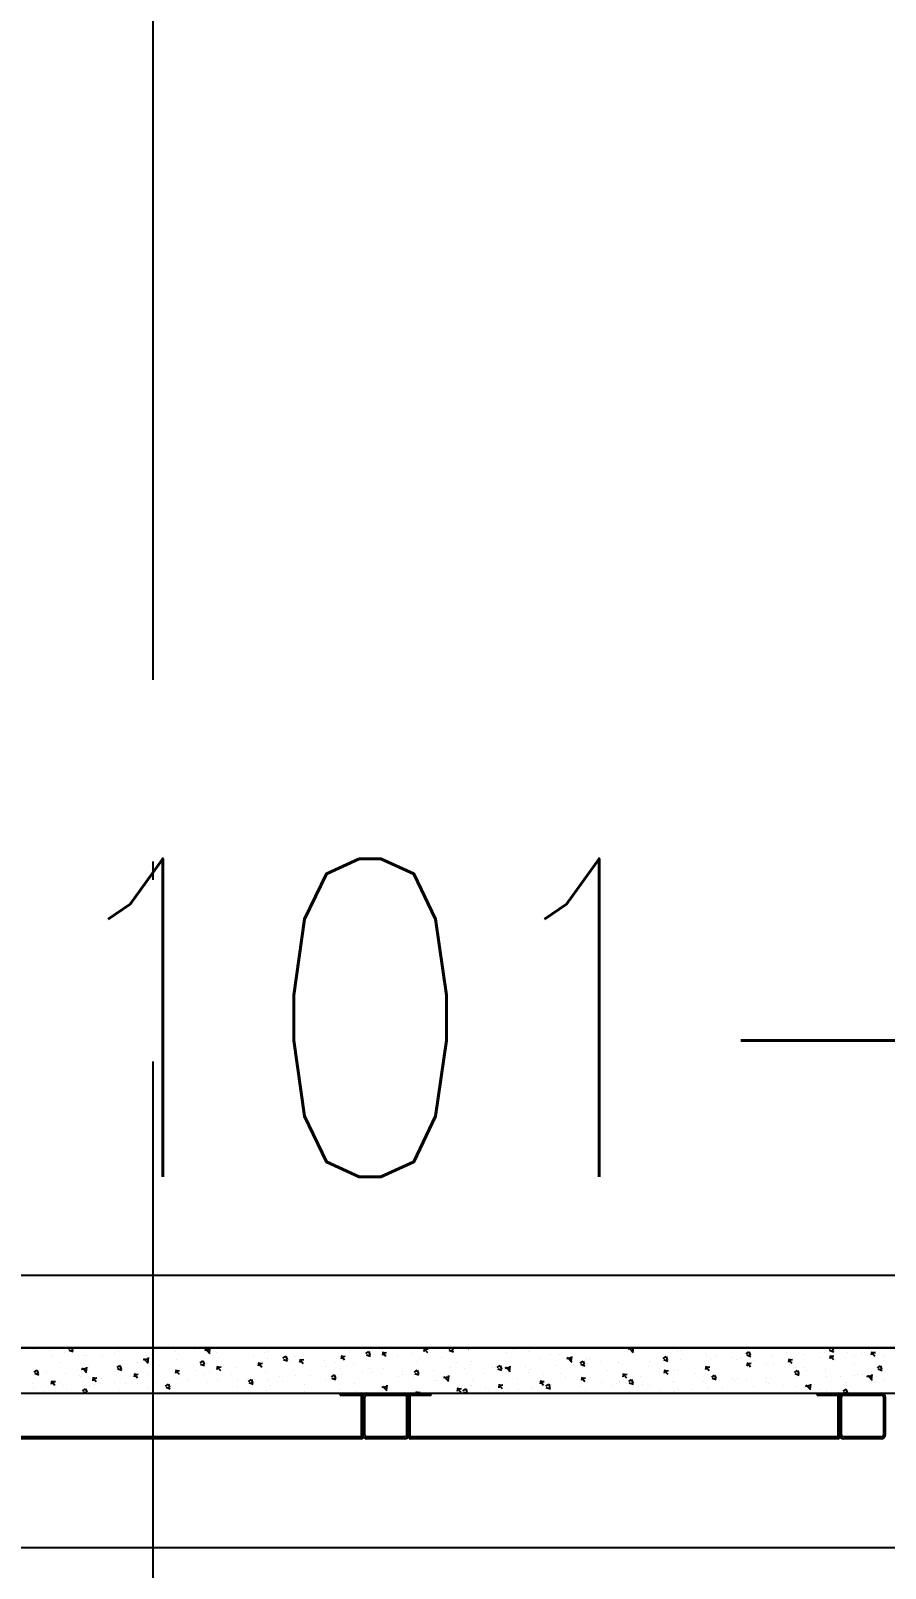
# Model space of a CAD drawing. Extents: x 758840 to 1108724, y -102573 to 143521.
# Drawn here: x 856399 to 857339, y 64560 to 66251 of the extents above; entities that cross this region are included whole.
import ezdxf
from ezdxf.enums import TextEntityAlignment as Align

# ---------------------------------------------------------------- set-up
doc = ezdxf.new("R2010")
doc.units = 0
doc.header["$LTSCALE"] = 1000
doc.header["$MEASUREMENT"] = 0
doc.linetypes.add('DOTE', pattern=[2.42, 2, -0.2, 0.02, -0.2])
for name, color, linetype in [('01-房间正式编号', 1, 'Continuous'), ('02电气-设备', 255, 'Continuous'), ('02电气-设备基础', 252, 'Continuous'), ('DOTE', 8, 'DOTE')]:
    doc.layers.add(name, color=color, linetype=linetype)
doc.styles.add('平面图B$0$HZ', font='romans.shx', dxfattribs={"width": 0.8, "bigfont": 'gbcbig.shx'})

# ---------------------------------------------------------------- blocks, each defined once
blk = doc.blocks.new('BD4-PAL0101-HVPM02')
at = {"layer": '02电气-设备'}
for p, q in [((8381447.4, -4149494.4), (8394807.4, -4149494.4)), ((8391203.4, -4149494.4), (8386007.4, -4149494.4)), ((8387693.8, -4149496.7), (8387693.8, -4149496.7)), ((8387711.4, -4149497.7), (8387711.4, -4149497.7)), ((8387714.3, -4149503.8), (8387714.3, -4149503.8)), ((8387727.3, -4149499.8), (8387727.3, -4149499.8)), ((8387727.7, -4149495.3), (8387727.7, -4149495.3)), ((8387731.9, -4149495.5), (8387733.6, -4149494.4)), ((8387732.1, -4149497.7), (8387732.1, -4149497.7)), ((8387732.5, -4149496.8), (8387736.9, -4149498.5)), ((8387735.3, -4149494.4), (8387736.3, -4149497.3)), ((8387748.2, -4149502.4), (8387748.2, -4149502.4)), ((8387751.4, -4149503), (8387751.4, -4149503)), ((8387769.1, -4149504.1), (8387769.1, -4149504.1)), ((8387782.1, -4149500.9), (8387782.1, -4149500.9)), ((8387786.3, -4149498.5), (8387786.3, -4149498.5)), ((8387816, -4149499.5), (8387816, -4149499.5)), ((8387819.3, -4149505.1), (8387818.6, -4149511.1)), ((8387818.9, -4149503), (8387818.9, -4149503)), ((8387849.9, -4149498.1), (8387849.9, -4149498.1)), ((8387870.7, -4149495.9), (8387870.7, -4149495.9)), ((8387881.7, -4149496.8), (8387887.3, -4149495.9)), ((8387882.3, -4149495.5), (8387887.2, -4149500.7)), ((8387883.8, -4149496.6), (8387883.8, -4149496.6)), ((8387887.1, -4149494.5), (8387886.4, -4149500.6)), ((8387894.8, -4149499), (8387894.8, -4149499)), ((8387915.8, -4149495.2), (8387915.8, -4149495.2)), ((8387917.7, -4149495.2), (8387917.7, -4149495.2)), ((8387934.9, -4149504.3), (8387934.9, -4149504.3)), ((8387947.9, -4149499.2), (8387947.9, -4149499.2)), ((8387951.7, -4149498), (8387951.7, -4149498)), ((8387967.7, -4149505.8), (8387970.9, -4149503.7)), ((8387970.9, -4149503.7), (8387972.2, -4149507.6)), ((8387980.9, -4149504), (8387980.9, -4149504)), ((8387988.7, -4149504.3), (8387988.7, -4149504.3)), ((8388032.4, -4149502.7), (8388031.7, -4149506.7)), ((8388032.5, -4149503.8), (8388036.3, -4149503.4)), ((8388032.5, -4149503.8), (8388035.5, -4149507.5)), ((8388038.2, -4149495.1), (8388038.2, -4149495.1)), ((8388041, -4149496.8), (8388041, -4149496.8)), ((8388059, -4149500.8), (8388062.2, -4149498.6)), ((8388059.6, -4149502), (8388064, -4149503.7)), ((8388062.2, -4149498.6), (8388063.4, -4149502.5)), ((8388078, -4149498.7), (8388077.2, -4149502.7)), ((8388077.8, -4149496.2), (8388077.8, -4149496.2)), ((8388078, -4149499.8), (8388081.8, -4149499.4)), ((8388078, -4149499.9), (8388081.1, -4149503.5)), ((8388078, -4149503.1), (8388078, -4149503.1)), ((8388078.3, -4149500.3), (8388078.3, -4149500.3)), ((8388094.2, -4149502.4), (8388094.2, -4149502.4)), ((8388110.4, -4149500.6), (8388110.4, -4149500.6)), ((8388123.5, -4149494.7), (8388122.8, -4149498.7)), ((8388123.6, -4149495.8), (8388127.4, -4149495.4)), ((8388123.6, -4149495.9), (8388126.6, -4149499.5)), ((8388142.5, -4149504.7), (8388142.5, -4149504.7)), ((8388150.3, -4149495.7), (8388152.2, -4149494.4)), ((8388150.8, -4149497), (8388155.3, -4149498.7)), ((8388153.7, -4149494.4), (8388154.7, -4149497.4)), ((8388168.4, -4149494.4), (8388168.3, -4149494.7)), ((8388171.2, -4149494.4), (8388172.2, -4149495.5)), ((8388213.3, -4149500), (8388213.3, -4149500)), ((8388221.7, -4149496.4), (8388221.7, -4149496.4)), ((8388237.6, -4149498.5), (8388237.6, -4149498.5)), ((8388239.3, -4149496.8), (8388239.3, -4149496.8)), ((8388261.6, -4149501.6), (8388261.6, -4149501.6)), ((8388272.3, -4149501.6), (8388272.3, -4149501.6)), ((8388279.9, -4149506.1), (8388285.5, -4149505.2)), ((8388280.5, -4149504.8), (8388285.4, -4149510)), ((8388285.3, -4149503.8), (8388284.6, -4149509.9)), ((8388347.6, -4149495.6), (8388353.3, -4149494.7)), ((8388348.3, -4149494.4), (8388353.2, -4149499.5)), ((8388353, -4149494.4), (8388352.4, -4149499.4)), ((8388381, -4149494.5), (8388381, -4149494.5)), ((8388386.1, -4149506), (8388389.3, -4149503.9)), ((8388389.3, -4149503.9), (8388390.6, -4149507.7)), ((8388401.8, -4149498.2), (8388401.8, -4149498.2)), ((8388405, -4149497.7), (8388405, -4149497.7)), ((8388432.9, -4149500.2), (8388432.9, -4149500.2)), ((8388433.9, -4149502.3), (8388433.9, -4149502.3)), ((8388445.1, -4149502.9), (8388445.1, -4149502.9)), ((8388461, -4149505), (8388461, -4149505)), ((8388472.4, -4149504.8), (8388472.4, -4149504.8)), ((8388477.4, -4149500.9), (8388480.5, -4149498.8)), ((8388478, -4149502.2), (8388482.4, -4149503.9)), ((8388480.5, -4149498.8), (8388481.8, -4149502.6)), ((8388506.3, -4149503.3), (8388506.3, -4149503.3)), ((8388522.2, -4149499), (8388522.2, -4149499)), ((8388530.8, -4149494.5), (8388530.8, -4149494.5)), ((8388540.2, -4149501.9), (8388540.2, -4149501.9)), ((8388559.2, -4149505.3), (8388559.2, -4149505.3)), ((8388563.8, -4149499.2), (8388563.8, -4149499.2)), ((8388568.6, -4149495.8), (8388570.8, -4149494.4)), ((8388569.2, -4149497.1), (8388573.7, -4149498.8)), ((8388570.2, -4149502.7), (8388569.4, -4149506.6)), ((8388570.2, -4149503.7), (8388574, -4149503.4)), ((8388570.2, -4149503.8), (8388573.3, -4149507.4)), ((8388572, -4149494.4), (8388573.1, -4149497.5)), ((8388574.1, -4149500.5), (8388574.1, -4149500.5)), ((8388588.5, -4149499), (8388588.5, -4149499)), ((8388596.4, -4149503.7), (8388596.4, -4149503.7)), ((8388604.4, -4149501.1), (8388604.4, -4149501.1)), ((8388608, -4149499), (8388608, -4149499)), ((8388615.7, -4149498.7), (8388615, -4149502.6)), ((8388615.8, -4149499.7), (8388619.6, -4149499.4)), ((8388615.8, -4149499.8), (8388618.8, -4149503.4)), ((8388628.5, -4149504.2), (8388628.5, -4149504.2)), ((8387694, -4149521.1), (8387697.1, -4149519)), ((8387697.1, -4149519), (8387698.4, -4149522.8)), ((8387707.9, -4149520), (8387707.9, -4149520)), ((8387722.1, -4149510.9), (8387722.1, -4149510.9)), ((8387746.1, -4149517.8), (8387751.8, -4149516.9)), ((8387746.7, -4149516.5), (8387751.7, -4149521.7)), ((8387751.6, -4149515.6), (8387750.9, -4149521.6)), ((8387754.1, -4149514.9), (8387754.1, -4149514.9)), ((8387785.2, -4149516), (8387788.4, -4149513.9)), ((8387785.8, -4149517.3), (8387790.3, -4149519)), ((8387787.1, -4149519.7), (8387787.1, -4149519.7)), ((8387788.4, -4149513.9), (8387789.7, -4149517.7)), ((8387791.5, -4149508.3), (8387791.5, -4149508.3)), ((8387806.2, -4149510.5), (8387806.2, -4149510.5)), ((8387807.4, -4149510.4), (8387807.4, -4149510.4)), ((8387813.9, -4149507.3), (8387819.6, -4149506.4)), ((8387814.5, -4149506), (8387819.5, -4149511.2)), ((8387831.4, -4149513.5), (8387831.4, -4149513.5)), ((8387843.2, -4149516.8), (8387843.2, -4149516.8)), ((8387850.2, -4149518.6), (8387849.5, -4149522.6)), ((8387850.3, -4149519.7), (8387854.1, -4149519.4)), ((8387850.3, -4149519.8), (8387853.4, -4149523.4)), ((8387851, -4149507.1), (8387851, -4149507.1)), ((8387871.5, -4149518.8), (8387871.5, -4149518.8)), ((8387876.5, -4149510.9), (8387879.6, -4149508.8)), ((8387877.1, -4149512.2), (8387881.5, -4149513.9)), ((8387879.6, -4149508.8), (8387880.9, -4149512.6)), ((8387884, -4149511.8), (8387884, -4149511.8)), ((8387887.4, -4149520.9), (8387887.4, -4149520.9)), ((8387895.8, -4149514.7), (8387895, -4149518.6)), ((8387895.8, -4149515.7), (8387899.6, -4149515.4)), ((8387895.8, -4149515.8), (8387898.9, -4149519.4)), ((8387916.6, -4149516.3), (8387916.6, -4149516.3)), ((8387941.3, -4149510.7), (8387940.6, -4149514.7)), ((8387941.4, -4149511.7), (8387945.2, -4149511.4)), ((8387941.4, -4149511.8), (8387944.5, -4149515.5)), ((8387948.7, -4149520.4), (8387948.7, -4149520.4)), ((8387950.8, -4149506.4), (8387950.8, -4149506.4)), ((8387968.3, -4149507.1), (8387972.8, -4149508.8)), ((8387974.8, -4149509.6), (8387974.8, -4149509.6)), ((8387986.9, -4149506.7), (8387986.1, -4149510.7)), ((8387986.9, -4149507.7), (8387990.7, -4149507.4)), ((8387986.9, -4149507.8), (8387990, -4149511.5)), ((8388013.5, -4149508.5), (8388013.5, -4149508.5)), ((8388014.9, -4149514.8), (8388014.9, -4149514.8)), ((8388025.7, -4149510.7), (8388025.7, -4149510.7)), ((8388030.8, -4149516.9), (8388030.8, -4149516.9)), ((8388045.6, -4149512.5), (8388045.6, -4149512.5)), ((8388054.9, -4149520.1), (8388054.9, -4149520.1)), ((8388062.8, -4149517.1), (8388062.8, -4149517.1)), ((8388065.6, -4149521.9), (8388065.6, -4149521.9)), ((8388078.5, -4149517.3), (8388078.5, -4149517.3)), ((8388099.5, -4149520.5), (8388099.5, -4149520.5)), ((8388111.2, -4149521.8), (8388111.2, -4149521.8)), ((8388112.4, -4149521.2), (8388115.5, -4149519.1)), ((8388115, -4149509.5), (8388115, -4149509.5)), ((8388115.5, -4149519.1), (8388116.8, -4149523)), ((8388118.2, -4149505.6), (8388118.2, -4149505.6)), ((8388133.4, -4149519.1), (8388133.4, -4149519.1)), ((8388152.1, -4149515.8), (8388152.1, -4149515.8)), ((8388158.3, -4149510.9), (8388158.3, -4149510.9)), ((8388167.3, -4149517.6), (8388167.3, -4149517.6)), ((8388174.2, -4149513), (8388174.2, -4149513)), ((8388175.4, -4149509.5), (8388175.4, -4149509.5)), ((8388189.1, -4149522.2), (8388189.1, -4149522.2)), ((8388198.3, -4149516.1), (8388198.3, -4149516.1)), ((8388201.2, -4149516.2), (8388201.2, -4149516.2)), ((8388203.6, -4149516.2), (8388206.8, -4149514)), ((8388204.2, -4149517.4), (8388208.6, -4149519.1)), ((8388206.8, -4149514), (8388208.1, -4149517.9)), ((8388208, -4149513.9), (8388208, -4149513.9)), ((8388212.1, -4149516.6), (8388217.8, -4149515.7)), ((8388212.7, -4149515.3), (8388217.7, -4149520.5)), ((8388217.5, -4149514.4), (8388216.8, -4149520.4)), ((8388235.1, -4149514.8), (8388235.1, -4149514.8)), ((8388238.4, -4149521.4), (8388238.4, -4149521.4)), ((8388240.1, -4149518), (8388240.1, -4149518)), ((8388250.4, -4149506.3), (8388250.4, -4149506.3)), ((8388269, -4149513.3), (8388269, -4149513.3)), ((8388287.4, -4149512.7), (8388287.4, -4149512.7)), ((8388294.9, -4149511.1), (8388298, -4149508.9)), ((8388295.5, -4149512.3), (8388299.9, -4149514.1)), ((8388298, -4149508.9), (8388299.3, -4149512.8)), ((8388301.7, -4149506.9), (8388301.7, -4149506.9)), ((8388302.9, -4149511.9), (8388302.9, -4149511.9)), ((8388304.9, -4149506.1), (8388304.9, -4149506.1)), ((8388317.6, -4149509), (8388317.6, -4149509)), ((8388324.4, -4149519), (8388324.4, -4149519)), ((8388336.8, -4149510.5), (8388336.8, -4149510.5)), ((8388337, -4149510.1), (8388337, -4149510.1)), ((8388341.7, -4149512.2), (8388341.7, -4149512.2)), ((8388370, -4149514.9), (8388370, -4149514.9)), ((8388370.7, -4149509), (8388370.7, -4149509)), ((8388381.8, -4149517.5), (8388381.8, -4149517.5)), ((8388386.7, -4149507.3), (8388391.2, -4149509)), ((8388388, -4149518.6), (8388387.2, -4149522.6)), ((8388388, -4149519.6), (8388391.8, -4149519.3)), ((8388388, -4149519.7), (8388391.1, -4149523.4)), ((8388397.7, -4149519.5), (8388397.7, -4149519.5)), ((8388402.6, -4149519.4), (8388402.6, -4149519.4)), ((8388404.6, -4149507.6), (8388404.6, -4149507.6)), ((8388433.5, -4149514.6), (8388432.8, -4149518.6)), ((8388433.6, -4149515.7), (8388437.4, -4149515.3)), ((8388433.6, -4149515.7), (8388436.7, -4149519.4)), ((8388438.5, -4149506.2), (8388438.5, -4149506.2)), ((8388466.9, -4149507.1), (8388466.9, -4149507.1)), ((8388469.9, -4149506.6), (8388469.9, -4149506.6)), ((8388479.1, -4149510.6), (8388478.3, -4149514.6)), ((8388479.1, -4149511.7), (8388482.9, -4149511.3)), ((8388479.1, -4149511.8), (8388482.2, -4149515.4)), ((8388485.1, -4149508.2), (8388485.1, -4149508.2)), ((8388499.5, -4149511.5), (8388499.5, -4149511.5)), ((8388507, -4149512.9), (8388507, -4149512.9)), ((8388524.6, -4149506.6), (8388523.9, -4149510.6)), ((8388524.7, -4149507.7), (8388528.5, -4149507.4)), ((8388524.7, -4149507.8), (8388527.7, -4149511.4)), ((8388525.2, -4149513.5), (8388525.2, -4149513.5)), ((8388530.7, -4149521.4), (8388533.9, -4149519.2)), ((8388531.5, -4149515.6), (8388531.5, -4149515.6)), ((8388533.9, -4149519.3), (8388535.2, -4149523.1)), ((8388541.1, -4149515.6), (8388541.1, -4149515.6)), ((8388544, -4149519.3), (8388544, -4149519.3)), ((8388564.5, -4149520.4), (8388564.5, -4149520.4)), ((8388565.1, -4149518.7), (8388565.1, -4149518.7)), ((8388596.3, -4149511.7), (8388596.3, -4149511.7)), ((8388622, -4149516.3), (8388625.2, -4149514.2)), ((8388622.6, -4149517.6), (8388627, -4149519.3)), ((8388625.1, -4149514.2), (8388626.4, -4149518)), ((8388628.4, -4149507.8), (8388628.4, -4149507.8)), ((8387692.6, -4149533.9), (8387692.6, -4149533.9)), ((8387692.8, -4149537.7), (8387692.8, -4149537.7)), ((8387694.6, -4149522.4), (8387699, -4149524.1)), ((8387713.6, -4149530.6), (8387712.9, -4149534.6)), ((8387713.7, -4149531.6), (8387717.5, -4149531.3)), ((8387713.7, -4149531.7), (8387716.7, -4149535.4)), ((8387722.8, -4149532), (8387722.8, -4149532)), ((8387726.7, -4149536.3), (8387726.7, -4149536.3)), ((8387728.2, -4149522.8), (8387728.2, -4149522.8)), ((8387744, -4149524.9), (8387744, -4149524.9)), ((8387744.9, -4149526.3), (8387744.9, -4149526.3)), ((8387754.9, -4149536.1), (8387754.9, -4149536.1)), ((8387759.1, -4149526.6), (8387758.4, -4149530.6)), ((8387759.2, -4149527.7), (8387763, -4149527.3)), ((8387759.2, -4149527.7), (8387762.3, -4149531.4)), ((8387760.6, -4149534.8), (8387760.6, -4149534.8)), ((8387768.1, -4149528), (8387768.1, -4149528)), ((8387781.9, -4149532.7), (8387781.9, -4149532.7)), ((8387794.5, -4149533.4), (8387794.5, -4149533.4)), ((8387804.7, -4149522.6), (8387803.9, -4149526.6)), ((8387804.7, -4149523.7), (8387808.5, -4149523.3)), ((8387804.8, -4149523.8), (8387807.8, -4149527.4)), ((8387808.2, -4149533.3), (8387808.2, -4149533.3)), ((8387818.9, -4149539), (8387818.9, -4149539)), ((8387819.7, -4149524.1), (8387819.7, -4149524.1)), ((8387824.1, -4149535.4), (8387824.1, -4149535.4)), ((8387828.4, -4149532), (8387828.4, -4149532)), ((8387838.6, -4149536.5), (8387841.7, -4149534.4)), ((8387839.2, -4149537.8), (8387843.6, -4149539.5)), ((8387841.7, -4149534.4), (8387843, -4149538.2)), ((8387848.1, -4149538.6), (8387848.1, -4149538.6)), ((8387851.8, -4149528.2), (8387851.8, -4149528.2)), ((8387862.3, -4149530.5), (8387862.3, -4149530.5)), ((8387880.2, -4149523.2), (8387880.2, -4149523.2)), ((8387884.8, -4149533), (8387884.8, -4149533)), ((8387896.2, -4149529.1), (8387896.2, -4149529.1)), ((8387911.5, -4149524.1), (8387911.5, -4149524.1)), ((8387917.3, -4149529.5), (8387917.3, -4149529.5)), ((8387917.4, -4149537.4), (8387917.4, -4149537.4)), ((8387929.8, -4149531.4), (8387933, -4149529.3)), ((8387930.1, -4149527.7), (8387930.1, -4149527.7)), ((8387930.4, -4149532.7), (8387934.9, -4149534.4)), ((8387933, -4149529.3), (8387934.3, -4149533.1)), ((8387951.6, -4149529.4), (8387951.6, -4149529.4)), ((8387954.3, -4149535.9), (8387954.3, -4149535.9)), ((8387964, -4149526.2), (8387964, -4149526.2)), ((8387967.5, -4149531.4), (8387967.5, -4149531.4)), ((8387981.7, -4149525.1), (8387981.7, -4149525.1)), ((8387991.5, -4149534.6), (8387991.5, -4149534.6)), ((8387997.9, -4149524.8), (8387997.9, -4149524.8)), ((8388014.3, -4149529.6), (8388014.3, -4149529.6)), ((8388021.1, -4149526.3), (8388024.3, -4149524.2)), ((8388021.7, -4149527.6), (8388026.1, -4149529.3)), ((8388024.2, -4149524.2), (8388025.5, -4149528)), ((8388031.8, -4149523.4), (8388031.8, -4149523.4)), ((8388046.3, -4149533.7), (8388046.3, -4149533.7)), ((8388076.6, -4149537.6), (8388082.2, -4149536.8)), ((8388077.2, -4149536.4), (8388082.1, -4149541.5)), ((8388079.3, -4149538.4), (8388079.3, -4149538.4)), ((8388082, -4149535.4), (8388081.3, -4149541.4)), ((8388095, -4149525.4), (8388095, -4149525.4)), ((8388099.8, -4149523.4), (8388099.8, -4149523.4)), ((8388110.9, -4149527.5), (8388110.9, -4149527.5)), ((8388112.9, -4149522.5), (8388117.4, -4149524.2)), ((8388134.9, -4149530.6), (8388134.9, -4149530.6)), ((8388136.8, -4149529.8), (8388136.8, -4149529.8)), ((8388143.2, -4149525.8), (8388143.2, -4149525.8)), ((8388144.3, -4149527.1), (8388150, -4149526.3)), ((8388144.9, -4149525.8), (8388149.9, -4149531)), ((8388149.8, -4149524.9), (8388149.1, -4149530.9)), ((8388160.2, -4149538.5), (8388159.5, -4149542.5)), ((8388160.3, -4149539.6), (8388164.1, -4149539.2)), ((8388173.9, -4149536.1), (8388173.9, -4149536.1)), ((8388175, -4149535.9), (8388175, -4149535.9)), ((8388176.2, -4149530.6), (8388176.2, -4149530.6)), ((8388190.9, -4149538), (8388190.9, -4149538)), ((8388205.8, -4149534.5), (8388205.1, -4149538.5)), ((8388205.9, -4149535.6), (8388209.6, -4149535.2)), ((8388205.9, -4149535.7), (8388208.9, -4149539.3)), ((8388208.8, -4149535.1), (8388208.8, -4149535.1)), ((8388226.1, -4149528.5), (8388226.1, -4149528.5)), ((8388240.9, -4149539.1), (8388240.9, -4149539.1)), ((8388251.3, -4149530.5), (8388250.6, -4149534.5)), ((8388251.4, -4149531.6), (8388255.2, -4149531.3)), ((8388251.4, -4149531.7), (8388254.5, -4149535.3)), ((8388254.3, -4149523.5), (8388254.3, -4149523.5)), ((8388257, -4149536.6), (8388260.1, -4149534.5)), ((8388257.5, -4149537.9), (8388262, -4149539.6)), ((8388260.1, -4149534.5), (8388261.4, -4149538.4)), ((8388261.2, -4149538.5), (8388261.2, -4149538.5)), ((8388263.1, -4149534.9), (8388263.1, -4149534.9)), ((8388273.1, -4149522.7), (8388273.1, -4149522.7)), ((8388278.3, -4149526.7), (8388278.3, -4149526.7)), ((8388295.1, -4149537.1), (8388295.1, -4149537.1)), ((8388296.9, -4149526.6), (8388296.1, -4149530.5)), ((8388296.9, -4149527.6), (8388300.7, -4149527.3)), ((8388297, -4149527.7), (8388300, -4149531.3)), ((8388305.7, -4149527.2), (8388305.7, -4149527.2)), ((8388318.4, -4149532), (8388318.4, -4149532)), ((8388329, -4149535.7), (8388329, -4149535.7)), ((8388334.3, -4149534), (8388334.3, -4149534)), ((8388337.8, -4149531.3), (8388337.8, -4149531.3)), ((8388342.4, -4149522.6), (8388341.7, -4149526.6)), ((8388342.5, -4149523.6), (8388346.3, -4149523.3)), ((8388342.5, -4149523.7), (8388345.6, -4149527.4)), ((8388348.2, -4149531.6), (8388351.4, -4149529.4)), ((8388348.8, -4149532.8), (8388353.3, -4149534.5)), ((8388351.4, -4149529.4), (8388352.7, -4149533.3)), ((8388358.4, -4149537.2), (8388358.4, -4149537.2)), ((8388361.5, -4149525.4), (8388361.5, -4149525.4)), ((8388362.9, -4149534.2), (8388362.9, -4149534.2)), ((8388370.8, -4149536), (8388370.8, -4149536)), ((8388396.7, -4149532.8), (8388396.7, -4149532.8)), ((8388398.5, -4149531.7), (8388398.5, -4149531.7)), ((8388421.7, -4149522.7), (8388421.7, -4149522.7)), ((8388430.6, -4149531.4), (8388430.6, -4149531.4)), ((8388434.7, -4149523.4), (8388434.7, -4149523.4)), ((8388435.5, -4149538.1), (8388435.5, -4149538.1)), ((8388439.5, -4149526.5), (8388442.6, -4149524.3)), ((8388440.1, -4149527.7), (8388444.5, -4149529.4)), ((8388442.6, -4149524.3), (8388443.9, -4149528.2)), ((8388451.2, -4149538.5), (8388451.2, -4149538.5)), ((8388461.8, -4149528), (8388461.8, -4149528)), ((8388464.5, -4149529.9), (8388464.5, -4149529.9)), ((8388467.6, -4149528.2), (8388467.6, -4149528.2)), ((8388477.7, -4149530.1), (8388477.7, -4149530.1)), ((8388485.1, -4149537), (8388485.1, -4149537)), ((8388498.4, -4149528.5), (8388498.4, -4149528.5)), ((8388500.2, -4149532.7), (8388500.2, -4149532.7)), ((8388501.8, -4149533.2), (8388501.8, -4149533.2)), ((8388519, -4149535.6), (8388519, -4149535.6)), ((8388531.3, -4149522.7), (8388535.8, -4149524.4)), ((8388532.3, -4149527.1), (8388532.3, -4149527.1)), ((8388532.3, -4149536.7), (8388532.3, -4149536.7)), ((8388541.9, -4149538.5), (8388541.9, -4149538.5)), ((8388542.5, -4149536.4), (8388548.2, -4149535.6)), ((8388543.1, -4149535.1), (8388548.1, -4149540.3)), ((8388548, -4149534.2), (8388547.3, -4149540.2)), ((8388552.8, -4149534.2), (8388552.8, -4149534.2)), ((8388566.2, -4149525.6), (8388566.2, -4149525.6)), ((8388581, -4149525.6), (8388581, -4149525.6)), ((8388586.7, -4149532.7), (8388586.7, -4149532.7)), ((8388597.1, -4149524.8), (8388597.1, -4149524.8)), ((8388600.1, -4149524.2), (8388600.1, -4149524.2)), ((8388605.2, -4149524), (8388605.2, -4149524)), ((8388610.3, -4149525.9), (8388616, -4149525)), ((8388610.9, -4149524.6), (8388615.9, -4149529.8)), ((8388615.7, -4149523.7), (8388615, -4149529.7)), ((8388618.1, -4149532), (8388618.1, -4149532)), ((8388620.6, -4149531.3), (8388620.6, -4149531.3)), ((8388621.1, -4149526.1), (8388621.1, -4149526.1)), ((8388629.2, -4149528.9), (8388629.2, -4149528.9)), ((8386007.4, -4149544.4), (8391203.4, -4149544.4)), ((8387704.8, -4149542.5), (8387704.8, -4149542.5)), ((8387729.7, -4149540.3), (8387729.7, -4149540.3)), ((8387747.3, -4149541.6), (8387750.5, -4149539.5)), ((8387747.9, -4149542.9), (8387751.8, -4149544.4)), ((8387750.5, -4149539.5), (8387751.8, -4149543.3)), ((8387787.9, -4149540.8), (8387787.9, -4149540.8)), ((8387888.3, -4149543.9), (8387888.3, -4149543.9)), ((8387949.5, -4149541.5), (8387949.5, -4149541.5)), ((8387991.3, -4149542.2), (8387991.3, -4149542.2)), ((8388030.8, -4149546.4), (8388030.8, -4149544.4)), ((8388030.8, -4149544.4), (8388053.6, -4149544.4)), ((8388030.8, -4149546.4), (8388053.6, -4149546.4)), ((8388031.6, -4149539.9), (8388031.6, -4149539.9)), ((8388047.5, -4149542), (8388047.5, -4149542)), ((8388053.8, -4149546.6), (8388053.8, -4149592.2)), ((8388055.8, -4149592.2), (8388055.8, -4149546.6)), ((8388055.8, -4149546.6), (8388055.8, -4149592.2)), ((8388055.8, -4149590.4), (8388055.8, -4149548.4)), ((8388057.8, -4149590.4), (8388057.8, -4149548.4)), ((8388059.8, -4149544.4), (8388101.8, -4149544.4)), ((8388059.8, -4149546.4), (8388101.8, -4149546.4)), ((8388103.8, -4149548.4), (8388103.8, -4149590.4)), ((8388105.8, -4149592.2), (8388105.8, -4149546.6)), ((8388105.8, -4149548.4), (8388105.8, -4149590.4)), ((8388107.8, -4149592.2), (8388107.8, -4149546.6)), ((8388108, -4149544.4), (8388130.8, -4149544.4)), ((8388108, -4149546.4), (8388130.8, -4149546.4)), ((8388111.9, -4149542.9), (8388111.9, -4149542.9)), ((8388114.7, -4149542.5), (8388114.3, -4149544.4)), ((8388114.8, -4149543.5), (8388118.6, -4149543.2)), ((8388114.8, -4149543.6), (8388115.4, -4149544.4)), ((8388125.6, -4149544.3), (8388125.6, -4149544.3)), ((8388130.8, -4149546.4), (8388130.8, -4149544.4)), ((8388159.5, -4149542.8), (8388159.5, -4149542.8)), ((8388160.3, -4149539.6), (8388163.4, -4149543.3)), ((8388165.7, -4149541.7), (8388168.9, -4149539.6)), ((8388166.3, -4149543), (8388169.9, -4149544.4)), ((8388168.9, -4149539.6), (8388170.1, -4149543.4)), ((8388193.4, -4149541.4), (8388193.4, -4149541.4)), ((8388210.9, -4149542.5), (8388210.9, -4149542.5)), ((8388215, -4149541.2), (8388215, -4149541.2)), ((8388227.3, -4149540), (8388227.3, -4149540)), ((8388273.9, -4149543.9), (8388273.9, -4149543.9)), ((8388300.2, -4149541.3), (8388300.2, -4149541.3)), ((8388315.6, -4149544.2), (8388315.6, -4149544.2)), ((8388349.5, -4149542.8), (8388349.5, -4149542.8)), ((8388383.4, -4149541.3), (8388383.4, -4149541.3)), ((8388398.5, -4149542.5), (8388398.5, -4149542.5)), ((8388403.4, -4149540.5), (8388403.4, -4149540.5)), ((8388417.3, -4149539.9), (8388417.3, -4149539.9)), ((8388555.4, -4149546.4), (8388555.4, -4149544.4)), ((8388555.4, -4149544.4), (8388578.2, -4149544.4)), ((8388555.4, -4149546.4), (8388578.2, -4149546.4)), ((8388557.8, -4149540.6), (8388557.8, -4149540.6)), ((8388565.3, -4149541.5), (8388565.3, -4149541.5)), ((8388578.4, -4149546.6), (8388578.4, -4149592.2)), ((8388580.4, -4149592.2), (8388580.4, -4149546.6)), ((8388580.4, -4149546.6), (8388580.4, -4149592.2)), ((8388580.4, -4149590.4), (8388580.4, -4149548.4)), ((8388581.8, -4149543.8), (8388581.8, -4149543.8)), ((8388582.4, -4149590.4), (8388582.4, -4149548.4)), ((8388584.1, -4149541.9), (8388587.3, -4149539.7)), ((8388584.4, -4149544.4), (8388626.4, -4149544.4)), ((8388584.4, -4149546.4), (8388626.4, -4149546.4)), ((8388584.7, -4149543.1), (8388587.9, -4149544.4)), ((8388587.2, -4149539.7), (8388588.5, -4149543.6)), ((8388628.4, -4149548.4), (8388628.4, -4149590.4)), ((8388630.4, -4149592.2), (8388630.4, -4149546.6)), ((8388630.4, -4149548.4), (8388630.4, -4149590.4)), ((8388053.6, -4149592.4), (8387583.4, -4149592.4)), ((8388053.6, -4149594.4), (8387583.4, -4149594.4)), ((8388101.8, -4149592.4), (8388059.8, -4149592.4)), ((8388101.8, -4149594.4), (8388059.8, -4149594.4)), ((8388578.2, -4149592.4), (8388108, -4149592.4)), ((8388578.2, -4149594.4), (8388108, -4149594.4)), ((8388626.4, -4149592.4), (8388584.4, -4149592.4)), ((8388626.4, -4149594.4), (8388584.4, -4149594.4))]:
    blk.add_line(p, q, dxfattribs=at)
for centre, radius, start, end in [((8388053.6, -4149546.6), 2.2, 0, 90), ((8388053.6, -4149546.6), 0.2, 0, 90), ((8388059.8, -4149548.4), 4, 90, 180), ((8388059.8, -4149548.4), 2, 90, 180), ((8388101.8, -4149548.4), 4, 0, 90), ((8388101.8, -4149548.4), 2, 0, 90), ((8388108, -4149546.6), 2.2, 90, 180), ((8388108, -4149546.6), 0.2, 90, 180), ((8388578.2, -4149546.6), 2.2, 0, 90), ((8388578.2, -4149546.6), 0.2, 0, 90), ((8388584.4, -4149548.4), 4, 90, 180), ((8388584.4, -4149548.4), 2, 90, 180), ((8388626.4, -4149548.4), 4, 0, 90), ((8388626.4, -4149548.4), 2, 0, 90), ((8388053.6, -4149592.2), 0.2, 270, 0), ((8388053.6, -4149592.2), 2.2, 270, 0), ((8388059.8, -4149590.4), 4, 180, 270), ((8388059.8, -4149590.4), 2, 180, 270), ((8388101.8, -4149590.4), 4, 270, 0), ((8388101.8, -4149590.4), 2, 270, 0), ((8388108, -4149592.2), 2.2, 180, 270), ((8388108, -4149592.2), 0.2, 180, 270), ((8388578.2, -4149592.2), 0.2, 270, 0), ((8388578.2, -4149592.2), 2.2, 270, 0), ((8388584.4, -4149590.4), 4, 180, 270), ((8388584.4, -4149590.4), 2, 180, 270), ((8388626.4, -4149590.4), 4, 270, 0), ((8388626.4, -4149590.4), 2, 270, 0)]:
    blk.add_arc(centre, radius, start, end, dxfattribs=at)

msp = doc.modelspace()

# ---------------------------------------------------------------- linework, layer by layer
at = {"layer": '02电气-设备基础'}
msp.add_lwpolyline([(901460.28, 64582.52), (847360.28, 64582.52), (847360.28, 64882.52), (901460.28, 64882.52)], close=True, dxfattribs=at)
at = {"layer": 'DOTE'}
msp.add_line((856533.02, 103837.52), (856533.02, 34437.52), dxfattribs=at)

# ---------------------------------------------------------------- block references
at = {"layer": '02电气-设备'}
msp.add_blockref('BD4-PAL0101-HVPM02', (-7531291.39, 4214296.89, 0), dxfattribs=at)

# ---------------------------------------------------------------- texts
at = {"layer": '01-房间正式编号', "color": 1, "style": '平面图B$0$HZ', "width": 0.8}
msp.add_text('BD4-PAL0101-HVPM02', height=350, dxfattribs=at).set_placement((856694.17, 64990.58, 0), align=Align.CENTER)

doc.saveas('drawing.dxf')
